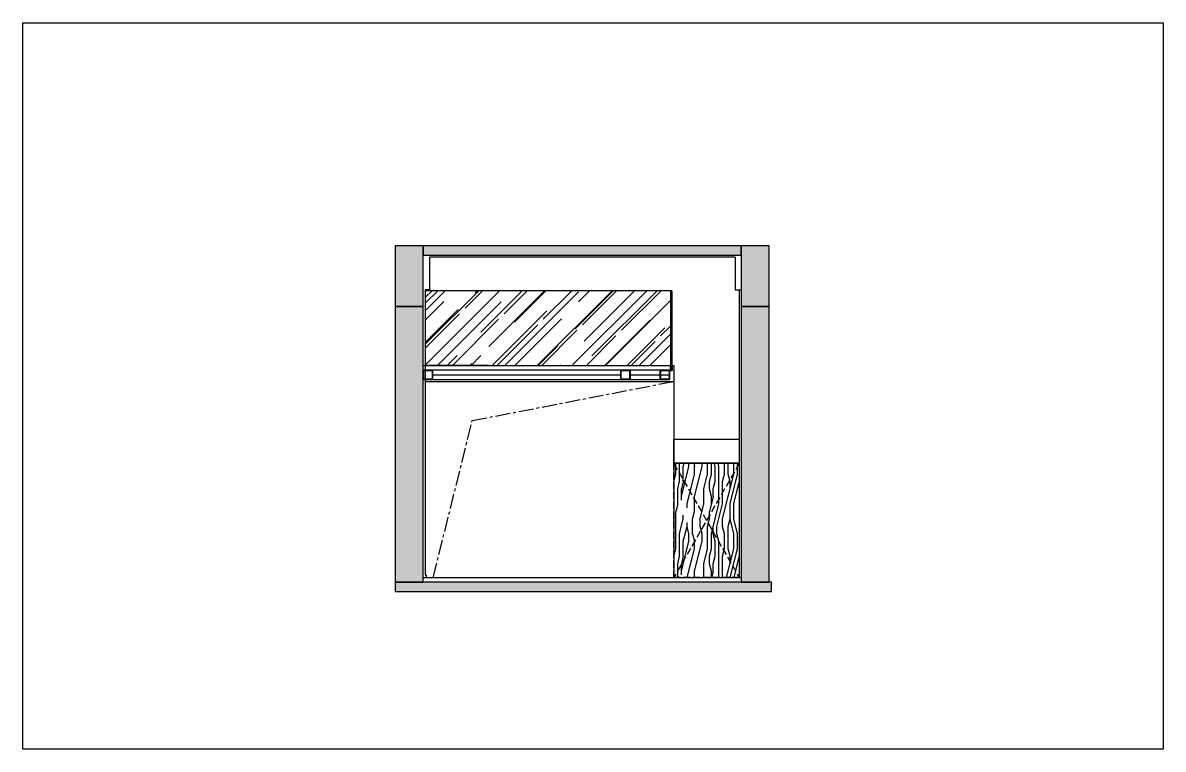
# Model space of a CAD drawing. Header units: millimetres. Extents: x -94739 to 67223, y -48947 to 34737.
# Drawn here: x -72760 to -60561, y -48944 to -41171 of the extents above; entities that cross this region are included whole.
import ezdxf

# ---------------------------------------------------------------- set-up
doc = ezdxf.new("R2010")
doc.units = ezdxf.units.MM
doc.linetypes.add('$1$CENTER', pattern=[50.8, 31.75, -6.35, 6.35, -6.35])
doc.linetypes.add('DASH', pattern=[0.35, 0.25, -0.1])
for name, color, linetype in [('!PboDT-填充', 250, 'Continuous'), ('!PboDT-填充(点)', 33, 'Continuous'), ('!PboDT-看线', 30, 'Continuous'), ('!PboDT-细线', 134, 'Continuous'), ('_0', 7, 'Continuous'), ('DT-常规填充', 250, 'Continuous'), ('DT-深灰填充', 251, 'Continuous'), ('DT-通用', 200, 'Continuous'), ('Xline', 6, 'Continuous'), ('墙体填充', 7, 'Continuous')]:
    doc.layers.add(name, color=color, linetype=linetype)

# ---------------------------------------------------------------- blocks, each defined once
blk = doc.blocks.new('*U630')
at = {"layer": 'DT-深灰填充'}
blk.add_hatch(color=256, dxfattribs=at).paths.add_polyline_path([(0, -650), (300, -650), (300, 0), (0, 0)])
at = {"layer": 'DT-通用', "color": 200, "ltscale": 10}
blk.add_lwpolyline([(0, -650), (300, -650), (300, 0), (0, 0)], close=True, dxfattribs=at)
blk = doc.blocks.new('*U177')
at = {"layer": 'DT-深灰填充'}
blk.add_hatch(color=256, dxfattribs=at).paths.add_polyline_path([(0, -650), (300, -650), (300, 0), (0, 0)])
at = {"layer": 'DT-通用', "color": 200, "ltscale": 10}
blk.add_lwpolyline([(0, -650), (300, -650), (300, 0), (0, 0)], close=True, dxfattribs=at)
blk = doc.blocks.new('*U629')
at = {"layer": 'DT-深灰填充'}
blk.add_hatch(color=256, dxfattribs=at).paths.add_polyline_path([(0, -100), (3400, -100), (3400, 0), (0, 0)])
at = {"layer": 'DT-通用', "color": 200, "ltscale": 10}
blk.add_lwpolyline([(0, -100), (3400, -100), (3400, 0), (0, 0)], close=True, dxfattribs=at)
blk = doc.blocks.new('*U134')
at = {"layer": 'DT-深灰填充'}
blk.add_hatch(color=256, dxfattribs=at).paths.add_polyline_path([(0, -100), (4025, -100), (4025, 0), (0, 0)])
at = {"layer": 'DT-通用', "color": 200, "ltscale": 10}
blk.add_lwpolyline([(0, -100), (4025, -100), (4025, 0), (0, 0)], close=True, dxfattribs=at)
blk = doc.blocks.new('*U631')
at = {"layer": 'DT-常规填充'}
h = blk.add_hatch(dxfattribs=at)
h.set_pattern_fill('钢筋混凝土', color=256, scale=10, style=0, pattern_type=2)
h.set_pattern_definition([(45, (-188549.607, 178096.65), (-35.355339, 35.355339), []), (50, (-188549.61, 178096.65), (71.726018, -6.275213), [7.5, -82.5]), (355, (-188549.61, 178096.65), (-13.875133, 75.219213), [6, -66]), (100.4514, (-188543.63, 178096.125), (57.850938, 68.943954), [6.37402, -70.114211]), (46.1842, (-188549.61, 178116.65), (106.724105, -16.5519), [11.25, -123.75]), (96.6356, (-188540.71, 178115.27), (93.46627, 97.411787), [9.56103, -105.1713]), (351.1842, (-188549.61, 178116.65), (93.466195, 97.41186), [9, -99]), (21, (-188539.61, 178111.65), (59.690705, -40.261889), [7.5, -82.5]), (326, (-188539.61, 178111.65), (24.331533, 72.515005), [6, -66]), (71.4514, (-188534.63, 178108.29), (84.022263, 32.25305), [6.37402, -70.114211]), (37.5, (-188549.607, 178096.648), (1.2159855, 33.2893854), [0.5, -65.2, 0.5, -67, 0.5, -66.25]), (7.5, (-188549.607, 178096.648), (26.3069537, 39.441171), [0.5, -38.2, 0.5, -63.7, 0.5, -25.25]), (327.5, (-188571.907, 178096.648), (53.3822436, -2.2554872), [0.5, -25, 0.5, -78, 0.5, -103.5]), (317.5, (-188581.907, 178096.65), (58.318617, 10.010498), [0.5, -32.5, 0.5, -51.8, 0.5, -73.5])])
h.paths.add_polyline_path([(-2950, 300), (0, 300), (0, 0), (-2950, 0)])
at = {"layer": 'DT-通用', "color": 200, "ltscale": 10}
blk.add_lwpolyline([(-2950, 300), (0, 300), (0, 0), (-2950, 0)], close=True, dxfattribs=at)
blk = doc.blocks.new('*U178')
at = {"layer": 'DT-常规填充'}
h = blk.add_hatch(dxfattribs=at)
h.set_pattern_fill('钢筋混凝土', color=256, scale=10, style=0, pattern_type=2)
h.set_pattern_definition([(45, (-188549.607, 178096.64), (-35.355339, 35.355339), []), (50, (-188549.61, 178096.64), (71.726018, -6.275213), [7.5, -82.5]), (355, (-188549.61, 178096.64), (-13.875133, 75.219213), [6, -66]), (100.4514, (-188543.63, 178096.12), (57.850938, 68.943954), [6.37402, -70.114211]), (46.1842, (-188549.61, 178116.64), (106.724105, -16.5519), [11.25, -123.75]), (96.6356, (-188540.71, 178115.26), (93.46627, 97.411787), [9.56103, -105.1713]), (351.1842, (-188549.61, 178116.64), (93.466195, 97.41186), [9, -99]), (21, (-188539.61, 178111.64), (59.690705, -40.261889), [7.5, -82.5]), (326, (-188539.61, 178111.64), (24.331533, 72.515005), [6, -66]), (71.4514, (-188534.63, 178108.29), (84.022263, 32.25305), [6.37402, -70.114211]), (37.5, (-188549.607, 178096.642), (1.2159855, 33.2893854), [0.5, -65.2, 0.5, -67, 0.5, -66.25]), (7.5, (-188549.607, 178096.642), (26.3069537, 39.441171), [0.5, -38.2, 0.5, -63.7, 0.5, -25.25]), (327.5, (-188571.907, 178096.642), (53.3822436, -2.2554872), [0.5, -25, 0.5, -78, 0.5, -103.5]), (317.5, (-188581.907, 178096.64), (58.318617, 10.010498), [0.5, -32.5, 0.5, -51.8, 0.5, -73.5])])
h.paths.add_polyline_path([(-2950, 300), (0, 300), (0, 0), (-2950, 0)])
at = {"layer": 'DT-通用', "color": 200, "ltscale": 10}
blk.add_lwpolyline([(-2950, 300), (0, 300), (0, 0), (-2950, 0)], close=True, dxfattribs=at)
blk = doc.blocks.new('*U523')
at = {"color": 3}
blk.add_lwpolyline([(0, 3080), (0, 30), (-10, 30), (-10, 0)], dxfattribs=at)
blk = doc.blocks.new('海龙_06251419')
at = {"layer": '!PboDT-填充'}
h = blk.add_hatch(dxfattribs=at)
h.set_pattern_fill('ANSI34', color=250, scale=0.5)
h.set_pattern_definition([(45, (-644.18, -282.5), (-6.73519, 6.73519), []), (45, (-641.935, -282.5), (-6.73519, 6.73519), []), (45, (-639.69, -282.5), (-6.73519, 6.73519), []), (45, (-637.4445, -282.5), (-6.73519, 6.73519), [])])
h.paths.add_polyline_path([(-10, -228), (-8, -228), (-8, -280), (8, -280), (8, -228), (10, -228), (10, -282), (-10, -282)])
h = blk.add_hatch(dxfattribs=at)
h.set_pattern_fill('AR-SAND', color=250, scale=0.05)
h.set_pattern_definition([(37.5, (-647.6797, -223.5378), (-0.0800016, 2.447066), [0, -1.9304, 0, -2.159, 0, -2.06375]), (7.5, (-647.6797, -223.5378), (2.247616, 3.584126), [0, -1.0414, 0, -1.7399, 0, -0.66675]), (327.5, (-649.2418, -223.5378), (3.954962, 0.007186), [0, -0.635, 0, -2.286, 0, -2.9845]), (317.5, (-649.2418, -223.5378), (3.817782, 1.114647), [0, -0.3175, 0, -1.4986, 0, -1.7145])])
edge = h.paths.add_edge_path()
edge.add_arc((-9, -223), 2.55, 293.6044, 351.5627)
edge.add_line((-6, -224), (-6, -279))
edge.add_line((-6, -279), (6, -279))
edge.add_line((6, -279), (6, -226))
edge.add_arc((9, -225), 2.55, 188.4373, 246.4762)
edge.add_line((8, -228), (8, -280))
edge.add_line((8, -280), (-8, -280))
edge.add_line((-8, -280), (-8, -225))
at = {"layer": '!PboDT-填充(点)'}
h = blk.add_hatch(dxfattribs=at)
h.set_pattern_fill('!PYH_GALSSC', color=251, scale=12, angle=270, style=0, pattern_type=2)
h.set_pattern_definition([(315, (6, 357.5), (11.9999, 11.9999), []), (45, (6, 357.5), (-11.9999, 11.9999), [])])
edge = h.paths.add_edge_path()
edge.add_arc((1, 567), 5, 0, 90)
edge.add_line((1, 572), (-1, 572))
edge.add_arc((-1, 567), 5, 90, 180)
edge.add_line((-6, 567), (-6, -279))
edge.add_line((-6, -279), (6, -279))
edge.add_line((6, -279), (6, 567))
at = {"layer": '!PboDT-看线', "color": 136}
blk.add_line((6, -279), (-6, -279), dxfattribs=at)
blk.add_lwpolyline([(6, -279), (6, 567, 0.414214), (1, 572), (-1, 572, 0.414214), (-6, 567), (-6, -279)], format="xyb", dxfattribs=at)
at = {"layer": '!PboDT-细线'}
blk.add_lwpolyline([(8, -228), (8, -280), (-8, -280), (-8, -228), (-10, -228), (-10, -282), (10, -282), (10, -228)], close=True, dxfattribs=at)
blk.add_lwpolyline([(8, -228), (8, -280), (-8, -280), (-8, -228), (-10, -228), (-10, -282), (10, -282), (10, -228)], close=True, dxfattribs=at)
for centre, start, end in [((-9, -225), 293.5238, 351.5627), ((-9, -225), 293.5238, 351.5627), ((9, -225), 188.4373, 246.4762), ((9, -225), 188.4373, 246.4762)]:
    blk.add_arc(centre, 2.55, start, end, dxfattribs=at)
blk = doc.blocks.new('海龙_07245003')
h = blk.add_hatch()
h.set_pattern_fill('ANSI32', color=250, scale=5, style=0)
h.set_pattern_definition([(45, (43918.13, 180120.193), (-33.67596, 33.67596), []), (45, (43940.58, 180120.193), (-33.67596, 33.67596), [])])
h.paths.add_polyline_path([(-45, 45), (45, 45), (45, -45), (-45, -45)], flags=16)
h.paths.add_polyline_path([(-50, 50), (50, 50), (50, -50), (-50, -50)])
at = {"color": 251}
for points in [[(-50, 50), (50, 50), (50, -50), (-50, -50)], [(-45, 45), (45, 45), (45, -45), (-45, -45)]]:
    blk.add_lwpolyline(points, close=True, dxfattribs=at)

msp = doc.modelspace()

# ---------------------------------------------------------------- hatches: boundary and pattern name
h = msp.add_hatch()
h.set_pattern_fill('FB木纹中SC300', color=250, scale=200, angle=90, pattern_type=2)
h.set_pattern_definition([(90, (24.9, 0), (-800, 5e-14), [160, -240, 80, -320]), (90, (4.9, 560), (-800, 5e-14), [160, -640]), (90, (-35.1, 480), (-800, 5e-14), [80, -720]), (90, (-55.1, 40), (-800, 5e-14), [40, -560, 40, -160]), (90, (-95.1, 320), (-800, 5e-14), [160, -240, 40, -360]), (90, (-115.1, 120), (-800, 5e-14), [120, -680]), (90, (-135.1, 320), (-800, 5e-14), [240, -560]), (90, (-155.1, 80), (-800, 5e-14), [160, -640]), (90, (-175.1, 400), (-800, 5e-14), [400, -400]), (90, (-215.1, 160), (-800, 5e-14), [80, -240, 160, -320]), (90, (-235.1, 720), (-800, 5e-14), [160, -640]), (90, (-255.1, 560), (-800, 5e-14), [80, -720]), (90, (-275.1, 400), (-800, 5e-14), [80, -720]), (90, (-295.1, 2e-14), (-800, 5e-14), [160, -640]), (90, (-315.1, 400), (-800, 5e-14), [160, -640]), (90, (-355.1, 400), (-800, 5e-14), [160, -160, 160, -320]), (90, (-395.1, 240), (-800, 5e-14), [80, -400, 160, -160]), (90, (-415.1, 400), (-800, 5e-14), [240, -560]), (90, (-455.1, 400), (-800, 5e-14), [160, -640]), (90, (-475.1, 80), (-800, 5e-14), [240, -320, 80, -160]), (90, (-515.1, 80), (-800, 5e-14), [400, -400]), (90, (-535.1, 560), (-800, 5e-14), [80, -720]), (90, (-555.1, 320), (-800, 5e-14), [160, -640]), (90, (-575.1, 160), (-800, 5e-14), [80, -320, 80, -320]), (90, (-595.1, 80), (-800, 5e-14), [80, -240, 160, -320]), (90, (-615.1, 240), (-800, 5e-14), [80, -400, 80, -240]), (90, (-635.1, 400), (-800, 5e-14), [240, -560]), (90, (-675.1, 80), (-800, 5e-14), [160, -640]), (90, (-695.1, 480), (-800, 5e-14), [80, -720]), (90, (-715.1, 640), (-800, 5e-14), [80, -720]), (104.03624, (-35.11, 560), (3e-08, 800), [82.4, -3216.0844]), (104.03624, (-215.11, 640), (3e-08, 800), [82.4, -3216.0844]), (104.03624, (-695.11, 560), (3e-08, 800), [82.4, -3216.0844]), (104.03624, (-395.11, 320), (3e-08, 800), [82.4, -3216.0844]), (104.03624, (-515.11, 480), (3e-08, 800), [82.4, -3216.0844]), (104.03624, (-455.11, 560), (3e-08, 800), [82.4, -3216.0844]), (104.03624, (-595.11, 160), (3e-08, 800), [82.4, -3216.0844]), (104.03624, (-555.11, 480), (3e-08, 800), [82.4, -3216.0844]), (104.03624, (-255.11, 640), (3e-08, 800), [164.8, -3133.6844]), (104.03624, (-315.11, 560), (3e-08, 800), [164.8, -3133.6844]), (104.03624, (-355.11, 560), (3e-08, 800), [164.8, -3133.6844]), (255.96376, (-95.11, 320), (3e-08, -800), [82.4, -164.8, 82.4, -2968.8844]), (255.96376, (-215.11, 160), (3e-08, -800), [82.4, -3216.0844]), (255.96376, (-575.11, 160), (3e-08, -800), [164.8, -3133.6844]), (284.03624, (4.89, 560), (-3e-08, -800), [82.4, -3216.0844]), (75.96376, (4.89, 720), (-3e-08, 800), [82.4, -3216.0844]), (75.96376, (-275.11, 480), (-3e-08, 800), [82.4, -3216.0844]), (75.96376, (-415.11, 640), (-3e-08, 800), [82.4, -3216.0844]), (75.96376, (-475.11, 320), (-3e-08, 800), [82.4, -3216.0844]), (75.96376, (-575.11, 240), (-3e-08, 800), [82.4, -3216.0844]), (75.96376, (-615.11, 320), (-3e-08, 800), [82.4, -3216.0844]), (75.96376, (-475.11, 320), (-3e-08, 800), [82.4, -3216.0844]), (75.96376, (-595.11, 560), (-3e-08, 800), [329.6, -2968.8844]), (75.96376, (-55.11, 80), (-3e-08, 800), [329.6, -2968.8844]), (75.96376, (-115.11, 160), (-3e-08, 800), [329.6, -2968.8844]), (75.96376, (-155.11, 240), (-3e-08, 800), [82.4, -164.8, 164.8, -2886.4844]), (75.96376, (-215.11, 240), (-3e-08, 800), [164.8, -164.8, 164.8, -2804.0844]), (75.96376, (-295.11, 160), (-3e-08, 800), [329.6, -2968.8844]), (75.96376, (-355.11, 80), (-3e-08, 800), [329.6, -2968.8844]), (75.96376, (-395.11, 80), (-3e-08, 800), [329.6, -2968.8844]), (75.96376, (-635.11, 640), (-3e-08, 800), [82.4, -3216.0844]), (75.96377, (-715.11, 720), (-0.00015, 800), [164.8, -3133.6844]), (75.96377, (-675.11, 240), (-0.00015, 800), [164.8, -3133.6844]), (75.96376, (24.89, 160), (-1e-05, 800), [329.6, -2968.8844]), (75.96376, (-535.11, 640), (-1e-05, 800), [247.2, -3051.2844]), (75.96376, (-475.11, 720), (-1e-05, 800), [494.4, -2804.0844])])
h.paths.add_polyline_path([(-65096.1, -45884.9), (-65796.1, -45884.9), (-65796.1, -47107.9), (-65096.1, -47107.9), (-65096.1, -47067.9)])
at = {"layer": '墙体填充', "ltscale": 20}
h = msp.add_hatch(dxfattribs=at)
h.set_pattern_fill('AR-RROOF', color=250, scale=10, angle=45)
h.set_pattern_definition([(45, (-18935, -178287.8), (215.52615, 574.7364), [3810, -508, 1270, -254]), (45, (-18785.93, -177959.12), (-418.4799, 59.2697), [762, -83.82, 1524, -190.5]), (45, (-18997.87, -178045.33), (813.6112, 1054.28207), [2032, -355.6, 1016, -254])])
edge = h.paths.add_edge_path()
edge.add_line((-68456, -44837.9), (-68456, -44037.9))
edge.add_line((-68456, -44037.9), (-65833, -44037.9))
edge.add_line((-65833, -44037.9), (-65833, -44835.9))
edge.add_arc((-65835.5, -44835.5), 2.55, 246.47616, 351.56271, ccw=False)
edge.add_line((-65836.6, -44837.9), (-68456, -44837.9))

# ---------------------------------------------------------------- linework, layer by layer
at = {"color": 3}
for p, q in [((-65141.1, -43677.9), (-68411, -43677.9)), ((-65796.1, -44837.9), (-65796.1, -45007.9)), ((-68476, -44987.9), (-65841.1, -44987.9)), ((-68456, -45007.9), (-65796.1, -45007.9))]:
    msp.add_line(p, q, dxfattribs=at)
at = {"color": 1, "linetype": 'DASH', "ltscale": 300}
for p, q in [((-65096.1, -45884.9), (-65796.1, -47107.9)), ((-65796.1, -45884.9), (-65096.1, -47107.9))]:
    msp.add_line(p, q, dxfattribs=at)
at = {"color": 160}
msp.add_line((-68476, -47107.9), (-65076.1, -47107.9), dxfattribs=at)
at = {"color": 3}
for points in [[(-68411, -43677.9), (-68411, -44027.9), (-68456, -44027.9)], [(-65141.1, -43677.9), (-65141.1, -44027.9), (-65076.1, -44027.9)], [(-65096.1, -44027.9), (-65096.1, -47107.9)], [(-65796.1, -45007.9), (-65796.1, -47107.9)]]:
    msp.add_lwpolyline(points, dxfattribs=at)
at = {"color": 1, "ltscale": 20}
msp.add_lwpolyline([(-65821.1, -44037.9), (-68456, -44037.9)], dxfattribs=at)
at = {"color": 160, "ltscale": 20}
msp.add_lwpolyline([(-68476, -44837.9), (-65796.1, -44837.9)], dxfattribs=at)
at = {"color": 251}
for points in [[(-68476, -44882.9), (-65831.6, -44882.9)], [(-65841.1, -44887.9), (-66264, -44887.9), (-66264, -44937.9), (-65841.1, -44937.9)]]:
    msp.add_lwpolyline(points, dxfattribs=at)
at = {"color": 5}
msp.add_lwpolyline([(-67776.1, -44837.7), (-68456, -44837.9)], dxfattribs=at)
at = {"color": 251}
msp.add_lwpolyline([(-68376, -44937.9), (-66364, -44937.9), (-66364, -44887.9), (-68376, -44887.9)], close=True, dxfattribs=at)
at = {"color": 30}
msp.add_lwpolyline([(-65796.1, -45627.9), (-65096.1, -45627.9), (-65096.1, -45884.9), (-65796.1, -45884.9)], close=True, dxfattribs=at)
at = {"color": 1, "linetype": 'DASH', "ltscale": 300}
msp.add_lwpolyline([(-65796.1, -45884.9), (-65096.1, -45884.9), (-65096.1, -47107.9), (-65796.1, -47107.9)], close=True, dxfattribs=at)
at = {"layer": '_0', "color": 136, "linetype": '$1$CENTER', "ltscale": 5}
msp.add_lwpolyline([(-68369.3, -47107.9), (-67952.7, -45427.9), (-65796.1, -45007.9)], dxfattribs=at)
at = {"layer": 'DT-通用', "ltscale": 300}
msp.add_lwpolyline([(-72760.1, -41170.9), (-60561.2, -41170.9), (-60561.2, -48944.1), (-72760.1, -48944.1)], close=True, dxfattribs=at)
at = {"layer": 'Xline', "color": 30}
msp.add_line((-65796.1, -45884.9), (-65096.1, -45884.9), dxfattribs=at)

# ---------------------------------------------------------------- block references
for name, p in [('*U177', (-68776, -43557.9)), ('*U629', (-68476, -43557.9)), ('*U630', (-65076.1, -43557.9)), ('海龙_07245003', (-68426, -44937.9)), ('海龙_07245003', (-66314, -44937.9)), ('海龙_07245003', (-65891.1, -44937.9)), ('*U134', (-68776, -47157.9))]:
    msp.add_blockref(name, p)
at = {"xscale": -1}
msp.add_blockref('*U523', (-68456, -47107.9), dxfattribs=at)
at = {"color": 136, "ltscale": 300, "xscale": -1}
msp.add_blockref('海龙_06251419', (-65822.1, -44610.4), dxfattribs=at)
at = {"xscale": -1, "rotation": 89.9999999999992}
for name, p in [('*U178', (-68476, -47157.9)), ('*U631', (-64776.1, -47157.9))]:
    msp.add_blockref(name, p, dxfattribs=at)

doc.saveas('drawing.dxf')
